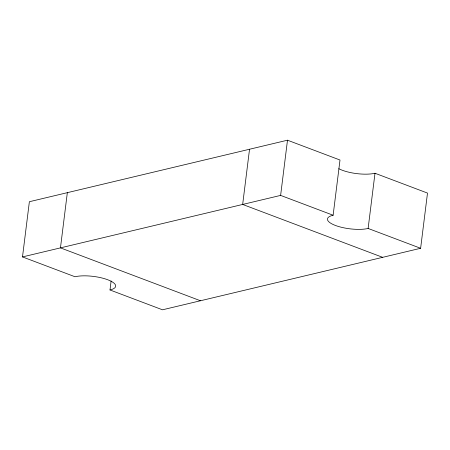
<?xml version="1.0" encoding="UTF-8"?>
<svg xmlns="http://www.w3.org/2000/svg" width="450" height="450" viewBox="0 0 450 450"><rect width="100%" height="100%" fill="white"/><g stroke="black" fill="none" stroke-linecap="round" stroke-linejoin="round"><path stroke-width="0.67" d="M420.626 248.282L162.506 309.803L110.002 289.974A23.332 7.014 7.1 0 0 107.685 279.743A23.332 7.014 7.1 0 0 75.004 276.75L22.5 256.922L29.374 201.718L287.494 140.197L339.998 160.026L333.124 215.229A23.332 7.014 7.1 0 0 335.436 225.461A23.332 7.014 7.1 0 0 368.123 228.454L420.626 248.282L427.5 193.078L374.996 173.25A23.332 7.014 7.1 0 1 338.799 168.694M67.337 192.673L60.458 247.877L200.464 300.757M110.002 289.974L111.122 281.002M249.536 149.243L242.662 204.446L382.663 257.327M22.5 256.922L280.62 195.401L287.494 140.197M368.123 228.454L374.996 173.25M280.62 195.401L333.124 215.229"/></g></svg>
